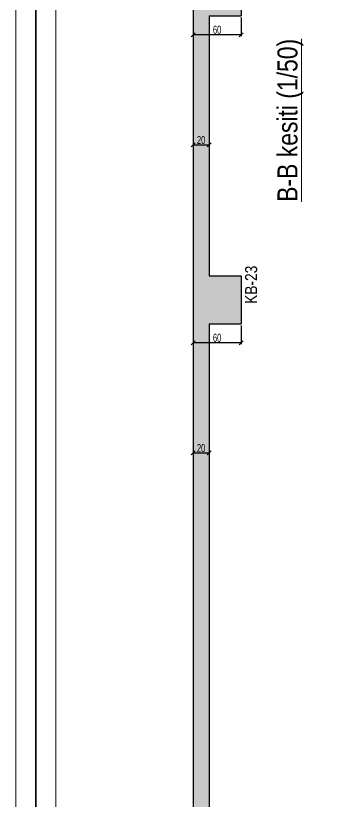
# Model space of a CAD drawing. Header units: millimetres. Extents: x -267 to 94375, y 6431 to 10838.
# Drawn here: x 57214 to 57630, y 7030 to 8012 of the extents above; entities that cross this region are included whole.
import ezdxf

# ---------------------------------------------------------------- set-up
doc = ezdxf.new("R2010")
doc.units = ezdxf.units.MM
doc.header["$LTSCALE"] = 0.0001
for name, color, linetype, lineweight in [('DOSEME SINIRI (BEYKENT)', 2, 'Continuous', 30), ('KESIT ISMI (BEYKENT)', 6, 'Continuous', 20), ('KIRIS ISMI (BEYKENT)', 40, 'Continuous', 20), ('OLCU (BEYKENT)', 14, 'Continuous', 20), ('SHEETSUMMARY-50', 152, 'Continuous', 20), ('SheetView', 40, 'Continuous', 20), ('SheetViewOut', 231, 'Continuous', 20), ('TARAMA (BEYKENT)', 252, 'Continuous', 25)]:
    doc.layers.add(name, color=color, linetype=linetype, lineweight=lineweight)
doc.styles.add('DSMOLC-50', font='bahnschrift light condensed', dxfattribs={"width": 0.75, "height": 10})
doc.styles.add('KLNOLC-25', font='bahnschrift light condensed', dxfattribs={"width": 0.75, "height": 10})
doc.styles.add('YAZI (BEYKENT)', font='')
doc.styles.get('YAZI (BEYKENT)').set_extended_font_data('Bahnschrift Light Condensed')
doc.dimstyles.new('DSMOLC-50', dxfattribs={"dimtxt": 10, "dimasz": 5, "dimexe": 2, "dimexo": 2, "dimgap": 1, "dimtad": 1, "dimdec": 1, "dimrnd": 0.5, "dimzin": 12, "dimdsep": 46, "dimtxsty": 'DSMOLC-50', "dimblk": 'OBLIQUE', "dimblk1": 'OBLIQUE', "dimblk2": 'OBLIQUE', "dimcen": 0, "dimclrt": 7, "dimadec": 0, "dimazin": 0, "dimtfac": 1, "dimtdec": 4, "dimtix": 1, "dimtmove": 2, "dimatfit": 3, "dimfxl": 1, "dimtzin": 0, "dimarcsym": 0})

# ---------------------------------------------------------------- blocks, each defined once
blk = doc.blocks.new('_Oblique')
at = {"color": 0, "linetype": 'ByBlock', "lineweight": -2}
blk.add_line((-0.5, -0.5), (0.5, 0.5), dxfattribs=at)
blk = doc.blocks.new('*D1076')
at = {"layer": 'DEFPOINTS', "color": 0, "lineweight": -3, "transparency": 16777216}
for p in [(57436.24, 8011.77), (57496.24, 8011.77), (57436.24, 7988.09)]:
    blk.add_point(p, dxfattribs=at)
at = {"layer": 'OLCU (BEYKENT)', "color": 0, "lineweight": -2, "transparency": 16777216}
for p, q in [((57436.24, 8009.77), (57436.24, 7986.09)), ((57496.24, 8009.77), (57496.24, 7986.09)), ((57496.24, 7988.09), (57436.24, 7988.09))]:
    blk.add_line(p, q, dxfattribs=at)
at = {"layer": 'OLCU (BEYKENT)', "color": 0, "lineweight": -2, "transparency": 16777216, "xscale": 5, "yscale": 5, "zscale": 5, "rotation": 180}
blk.add_blockref('_Oblique', (57436.24, 7988.09), dxfattribs=at)
at = {"layer": 'OLCU (BEYKENT)', "color": 0, "lineweight": -2, "transparency": 16777216, "xscale": 5, "yscale": 5, "zscale": 5}
blk.add_blockref('_Oblique', (57496.24, 7988.09), dxfattribs=at)
at = {"layer": 'OLCU (BEYKENT)', "color": 7, "lineweight": -3, "transparency": 16777216, "insert": (57466.24, 7994.2), "char_height": 10, "attachment_point": 5, "style": 'KLNOLC-25'}
blk.add_mtext('60', dxfattribs=at)
blk = doc.blocks.new('*D1077')
at = {"layer": 'DEFPOINTS', "color": 0, "lineweight": -3, "transparency": 16777216}
for p in [(57436.24, 7873.33), (57456.24, 7873.33), (57456.24, 7850.26)]:
    blk.add_point(p, dxfattribs=at)
at = {"layer": 'OLCU (BEYKENT)', "color": 0, "lineweight": -2, "transparency": 16777216}
for p, q in [((57436.24, 7871.33), (57436.24, 7848.26)), ((57456.24, 7871.33), (57456.24, 7848.26)), ((57436.24, 7850.26), (57456.24, 7850.26))]:
    blk.add_line(p, q, dxfattribs=at)
at = {"layer": 'OLCU (BEYKENT)', "color": 0, "lineweight": -2, "transparency": 16777216, "xscale": 5, "yscale": 5, "zscale": 5, "rotation": 180}
blk.add_blockref('_Oblique', (57436.24, 7850.26), dxfattribs=at)
at = {"layer": 'OLCU (BEYKENT)', "color": 0, "lineweight": -2, "transparency": 16777216, "xscale": 5, "yscale": 5, "zscale": 5}
blk.add_blockref('_Oblique', (57456.24, 7850.26), dxfattribs=at)
at = {"layer": 'OLCU (BEYKENT)', "color": 7, "lineweight": -3, "transparency": 16777216, "insert": (57446.24, 7856.36), "char_height": 10, "attachment_point": 5, "style": 'KLNOLC-25'}
blk.add_mtext('20', dxfattribs=at)
blk = doc.blocks.new('*D1078')
at = {"layer": 'DEFPOINTS', "color": 0, "lineweight": -3, "transparency": 16777216}
for p in [(57436.24, 7626.77), (57496.24, 7626.77), (57436.24, 7603.09)]:
    blk.add_point(p, dxfattribs=at)
at = {"layer": 'OLCU (BEYKENT)', "color": 0, "lineweight": -2, "transparency": 16777216}
for p, q in [((57436.24, 7624.77), (57436.24, 7601.09)), ((57496.24, 7624.77), (57496.24, 7601.09)), ((57496.24, 7603.09), (57436.24, 7603.09))]:
    blk.add_line(p, q, dxfattribs=at)
at = {"layer": 'OLCU (BEYKENT)', "color": 0, "lineweight": -2, "transparency": 16777216, "xscale": 5, "yscale": 5, "zscale": 5, "rotation": 180}
blk.add_blockref('_Oblique', (57436.24, 7603.09), dxfattribs=at)
at = {"layer": 'OLCU (BEYKENT)', "color": 0, "lineweight": -2, "transparency": 16777216, "xscale": 5, "yscale": 5, "zscale": 5}
blk.add_blockref('_Oblique', (57496.24, 7603.09), dxfattribs=at)
at = {"layer": 'OLCU (BEYKENT)', "color": 7, "lineweight": -3, "transparency": 16777216, "insert": (57466.24, 7609.2), "char_height": 10, "attachment_point": 5, "style": 'KLNOLC-25'}
blk.add_mtext('60', dxfattribs=at)
blk = doc.blocks.new('*D1079')
at = {"layer": 'DEFPOINTS', "color": 0, "lineweight": -3, "transparency": 16777216}
for p in [(57436.24, 7488.33), (57456.24, 7488.33), (57456.24, 7465.26)]:
    blk.add_point(p, dxfattribs=at)
at = {"layer": 'OLCU (BEYKENT)', "color": 0, "lineweight": -2, "transparency": 16777216}
for p, q in [((57436.24, 7486.33), (57436.24, 7463.26)), ((57456.24, 7486.33), (57456.24, 7463.26)), ((57436.24, 7465.26), (57456.24, 7465.26))]:
    blk.add_line(p, q, dxfattribs=at)
at = {"layer": 'OLCU (BEYKENT)', "color": 0, "lineweight": -2, "transparency": 16777216, "xscale": 5, "yscale": 5, "zscale": 5, "rotation": 180}
blk.add_blockref('_Oblique', (57436.24, 7465.26), dxfattribs=at)
at = {"layer": 'OLCU (BEYKENT)', "color": 0, "lineweight": -2, "transparency": 16777216, "xscale": 5, "yscale": 5, "zscale": 5}
blk.add_blockref('_Oblique', (57456.24, 7465.26), dxfattribs=at)
at = {"layer": 'OLCU (BEYKENT)', "color": 7, "lineweight": -3, "transparency": 16777216, "insert": (57446.24, 7471.36), "char_height": 10, "attachment_point": 5, "style": 'KLNOLC-25'}
blk.add_mtext('20', dxfattribs=at)

msp = doc.modelspace()

# ---------------------------------------------------------------- hatches: boundary and pattern name
at = {"layer": 'TARAMA (BEYKENT)', "lineweight": -3}
h = msp.add_hatch(dxfattribs=at)
h.set_pattern_fill('ANSI33', color=256, style=0)
h.set_pattern_definition([(45, (56304.351, 6088.7264), (-4.490128, 4.490128), []), (45, (56308.8413, 6088.7264), (-4.490128, 4.490128), [3.175, -1.5875])])
h.paths.add_polyline_path([(57496.24, 7686.77), (57456.24, 7686.77), (57456.24, 8011.77), (57496.24, 8011.77), (57496.24, 8051.77), (57456.24, 8051.77), (57456.24, 8608.81), (57496.24, 8608.81), (57496.24, 8655.51), (57436.24, 8655.51), (57436.24, 7626.77), (57436.24, 6981.77), (57436.24, 6941.77), (57496.24, 6941.77), (57496.24, 6981.77), (57456.24, 6981.77), (57456.24, 7626.77), (57496.24, 7626.77)])

# ---------------------------------------------------------------- linework, layer by layer
at = {"layer": 'DOSEME SINIRI (BEYKENT)'}
for p, q in [((57436.24, 8655.51), (57436.24, 7626.77)), ((57496.24, 8051.77), (57496.24, 8011.77)), ((57456.24, 8011.77), (57496.24, 8011.77)), ((57456.24, 8011.77), (57456.24, 7686.77)), ((57456.24, 7686.77), (57496.24, 7686.77)), ((57496.24, 7686.77), (57496.24, 7626.77)), ((57436.24, 7676.67), (57436.24, 7636.67)), ((57436.24, 7626.77), (57436.24, 6981.77)), ((57456.24, 7626.77), (57496.24, 7626.77)), ((57456.24, 7626.77), (57456.24, 6981.77))]:
    msp.add_line(p, q, dxfattribs=at)
at = {"layer": 'SHEETSUMMARY-50', "const_width": 2, "flags": 128}
msp.add_lwpolyline([(57239.42, 6556.81), (72579.28, 6556.81), (72579.28, 10706.81), (57239.42, 10706.81)], close=True, dxfattribs=at)
at = {"layer": 'SheetView'}
msp.add_lwpolyline([(57264.42, 6581.81), (71954.28, 6581.81), (71954.28, 10681.81), (57264.42, 10681.81)], close=True, dxfattribs=at)
at = {"layer": 'SheetViewOut'}
msp.add_lwpolyline([(57214.42, 6531.81), (72604.28, 6531.81), (72604.28, 10731.81), (57214.42, 10731.81)], close=True, dxfattribs=at)

# ---------------------------------------------------------------- texts
at = {"layer": 'KESIT ISMI (BEYKENT)', "style": 'YAZI (BEYKENT)'}
msp.add_text('%%UB-B kesiti (1/50)', height=25, rotation=90, dxfattribs=at).set_placement((57566.64, 7779.2))
at = {"layer": 'KIRIS ISMI (BEYKENT)', "style": 'YAZI (BEYKENT)'}
msp.add_text('KB-23', height=15, rotation=90, dxfattribs=at).set_placement((57516.24, 7651.64))

# ---------------------------------------------------------------- dimensions: what is measured, and where the dimension line sits
at = {"layer": 'OLCU (BEYKENT)', "lineweight": -3}
for base, p1, p2, picture, middle in [((57436.24, 7988.09), (57496.24, 8011.77), (57436.24, 8011.77), '*D1076', (57466.24, 7994.2)), ((57456.24, 7850.26), (57436.24, 7873.33), (57456.24, 7873.33), '*D1077', (57446.24, 7856.36)), ((57436.24, 7603.09), (57496.24, 7626.77), (57436.24, 7626.77), '*D1078', (57466.24, 7609.2)), ((57456.24, 7465.26), (57436.24, 7488.33), (57456.24, 7488.33), '*D1079', (57446.24, 7471.36))]:
    dim = msp.add_linear_dim(base=base, p1=p1, p2=p2, dimstyle='DSMOLC-50', override={"dimtxsty": 'KLNOLC-25'}, dxfattribs=at)
    dim.commit()
    dim.dimension.update_dxf_attribs({"geometry": picture, "text_midpoint": middle})

doc.saveas('drawing.dxf')
